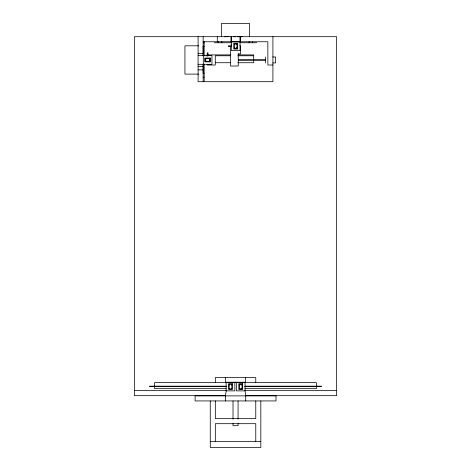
<?xml version="1.0" encoding="UTF-8"?>
<svg xmlns="http://www.w3.org/2000/svg" width="471" height="471" viewBox="0 0 471 471"><rect width="100%" height="100%" fill="white"/><g stroke="black" fill="none" stroke-linecap="round" stroke-linejoin="round"><path stroke-width="0.71" d="M203.142 72.964L203.142 65.21M203.142 55.802L203.142 45.899M245.721 400.933L245.721 395.875L245.061 390.871L245.061 382.216L226.151 382.216L226.151 390.871L225.497 395.875L225.497 400.933M225.356 36.685L224.237 36.685M242.377 36.685L240.675 36.685M228.252 36.685L226.786 36.685M238.95 36.685L237.125 36.685M235.288 36.685L233.457 36.685M203.142 41.754L267.858 41.754L267.858 65.01L272.915 65.01M231.308 41.901L240.01 41.901M214.281 42.761L231.561 42.761M240.133 42.761L256.719 42.761M203.142 42.843L204.155 42.843M230.949 44.786L231.561 44.786M198.774 45.817L184.938 45.817L184.938 74.112L198.774 74.112M231.632 45.799L228.353 45.799L228.353 46.605L231.632 46.605M239.88 45.799L240.557 45.799L240.557 53.888L238.026 53.888M203.142 46.317L204.155 46.317M198.085 53.329L203.142 53.329M207.911 54.907L230.443 54.907M238.438 54.907L253.704 54.907L253.704 62.731L237.749 62.731M198.085 55.613L211.95 55.613L211.95 64.315L198.085 64.315M230.502 55.766L215.276 55.766L215.276 65.022L207.187 65.022L207.187 64.344M237.749 55.766L253.704 55.766M238.414 59.446L265.526 59.446M238.414 60.459L265.526 60.459M215.276 62.731L230.502 62.731M272.809 62.92L275.641 62.92L275.641 56.991L272.809 56.985M198.085 66.599L203.142 66.599M198.085 69.896L203.142 69.896M203.142 73.747L204.155 73.647M203.142 77.262L204.155 77.262M149.548 386.173L226.168 386.173M244.832 386.173L321.452 386.173M149.548 386.573L226.168 386.573M244.832 386.573L321.452 386.573M226.115 388.599L154.606 388.599L154.606 386.573M244.885 388.599L316.394 388.599L316.394 386.573M134.376 390.618L226.31 390.618M244.69 390.618L336.624 390.618M226.151 390.871L234.852 390.871L234.852 382.216M245.061 390.871L236.365 390.871L236.365 382.216M225.574 395.675L134.376 395.675L134.376 36.697L336.624 36.697L336.624 395.675L245.426 395.675M210.266 441.38L260.828 441.38M249.389 36.679L249.648 23.55L221.352 23.55L221.352 36.656M221.717 41.754L221.723 42.761M316.394 386.173L316.394 382.629L154.606 382.629L154.606 386.173M272.915 36.697L272.915 81.695L198.085 81.695L198.085 36.697M265.526 56.991L265.526 62.92M260.828 400.933L260.828 447.45L210.266 447.45L210.266 400.933M255.771 382.629L255.771 377.577L215.324 377.577L215.324 382.629M255.771 400.933L255.771 418.631L215.324 418.631L215.324 400.933M255.771 441.38L255.771 423.688L215.324 423.688L215.324 441.38M252.627 41.754L252.627 42.761M249.147 41.754L249.147 42.761M245.656 377.577L245.615 382.629M240.298 36.697L240.298 41.754M240.01 36.697L240.01 50.562L231.308 50.562L231.308 36.697M238.267 53.888L238.267 66.022L230.443 66.022L230.443 46.517M238.073 400.945L238.073 419.155M238.073 423.523L238.073 425.707L233.021 425.707L233.021 423.523M233.021 400.945L233.021 419.155M231.02 36.697L231.02 41.754M225.432 377.577L225.385 382.629M221.817 41.754L221.817 42.761M218.203 41.754L218.203 42.761M217.296 36.697L217.296 41.754M207.994 56.096L207.994 52.817L207.187 52.817L207.187 56.096M206.174 55.413L206.174 56.025M204.155 41.619L204.155 56.025M204.155 64.038L204.155 81.183M203.295 55.613L203.295 64.315M203.142 36.697L203.142 55.613M203.142 64.121L203.142 81.695M237.578 43.32L233.74 43.32L233.74 49.084L237.578 49.084L237.578 43.32M236.972 43.927L234.346 43.927L234.346 48.478L236.972 48.478L236.972 43.927M234.852 44.333L234.446 44.48L234.852 44.333M236.872 44.333L236.466 44.48L236.872 44.333M234.852 47.918L234.446 48.071L234.852 47.918M236.872 47.918L236.466 48.071L236.872 47.918M210.472 58.045L204.708 58.045L204.708 61.884L210.472 61.884L210.472 58.045M209.866 58.651L205.315 58.651L205.315 61.277L209.866 61.277L209.866 58.651M205.874 58.751L205.721 59.158L205.874 58.751M209.46 58.751L209.312 59.158L209.46 58.751M205.874 60.771L205.721 61.177L205.874 60.771M209.46 60.771L209.312 61.177L209.46 60.771M232.421 383.694L228.582 383.694L228.582 389.458L232.421 389.458L232.421 383.694M242.636 383.694L238.791 383.694L238.791 389.458L242.636 389.458L242.636 383.694M231.814 384.301L229.189 384.301L229.189 388.852L231.814 388.852L231.814 384.301M242.029 384.301L239.398 384.301L239.398 388.852L242.029 388.852L242.029 384.301M229.695 384.707L229.289 384.854L229.695 384.707M231.714 384.707L231.308 384.854L231.714 384.707M239.904 384.707L239.504 384.854L239.904 384.707M241.929 384.707L241.523 384.854L241.929 384.707M229.695 388.292L229.289 388.445L229.695 388.292M231.714 388.292L231.308 388.445L231.714 388.292M239.904 388.292L239.504 388.445L239.904 388.292M241.929 388.292L241.523 388.445L241.929 388.292M275.994 395.875L195.1 395.875L195.1 400.933L275.994 400.933L275.994 395.875"/></g></svg>
